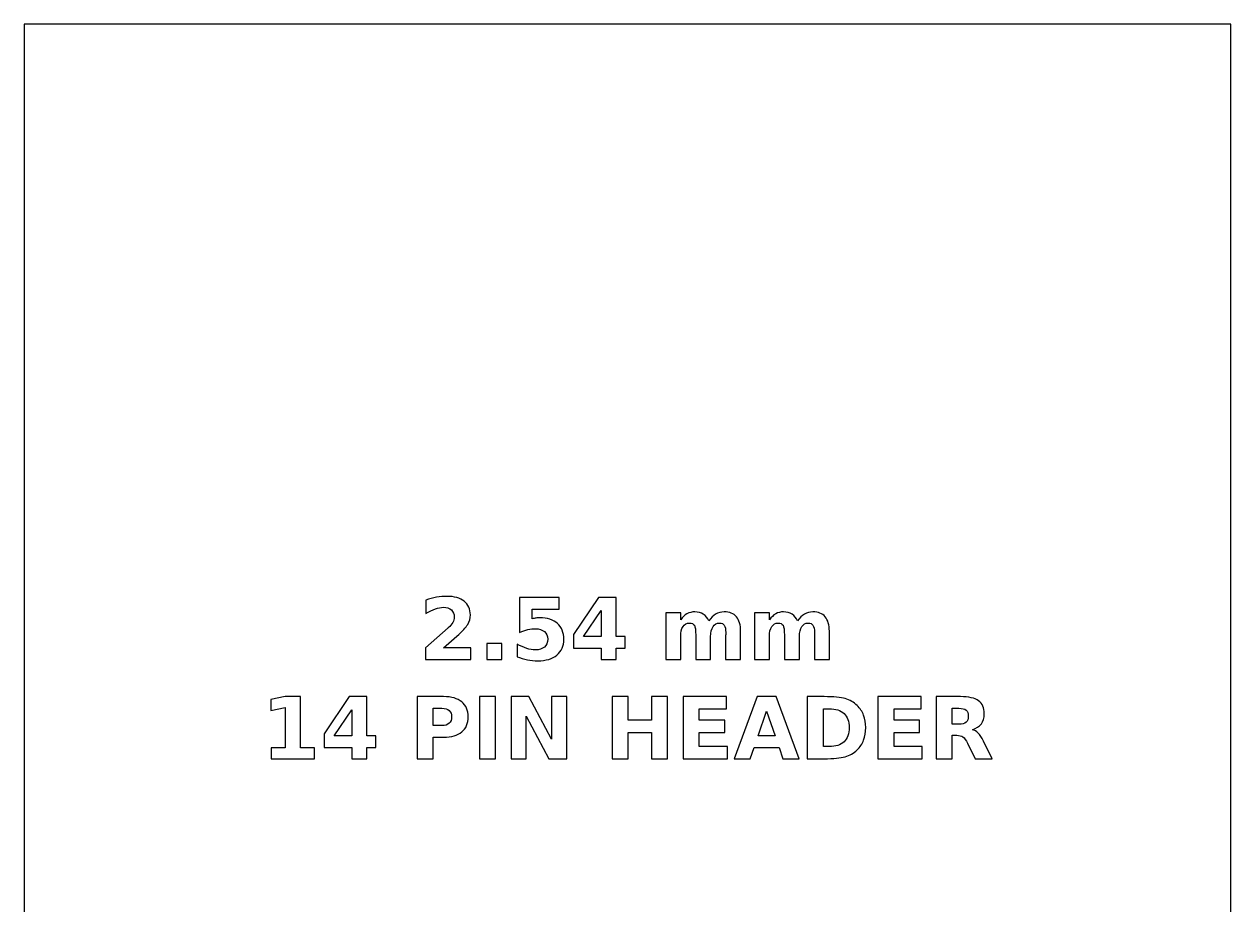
# Model space of a CAD drawing. Header units: centimetres. Extents: x -11.5 to -9.5, y -21.9 to -5.8.
# Drawn here: x -11.5 to -9.5, y -7.309 to -5.85 of the extents above; entities that cross this region are included whole.
import ezdxf

# ---------------------------------------------------------------- set-up
doc = ezdxf.new("R2010")
doc.units = ezdxf.units.CM
doc.header["$MEASUREMENT"] = 0
doc.layers.add('Layer 1', color=7, linetype='Continuous')

msp = doc.modelspace()

# ---------------------------------------------------------------- linework, layer by layer
at = {"layer": 'Layer 1', "color": 7}
msp.add_lwpolyline([(-11.5, -21.85), (-9.5, -21.85), (-9.5, -5.85), (-11.5, -5.85), (-11.5, -21.85)], close=True, dxfattribs=at)
at = {"layer": 'Layer 1', "color": 250}
for points, knots in [([(-10.80503, -6.88297), (-10.80503, -6.88297), (-10.75975, -6.88297), (-10.75975, -6.88297), (-10.75975, -6.88297), (-10.75975, -6.88297), (-10.75975, -6.90247), (-10.75975, -6.90247), (-10.75975, -6.90247), (-10.75975, -6.90247), (-10.83452, -6.90247), (-10.83452, -6.90247), (-10.83452, -6.90247), (-10.83452, -6.90247), (-10.83452, -6.88297), (-10.83452, -6.88297), (-10.83452, -6.88297), (-10.83452, -6.88297), (-10.79696, -6.84984), (-10.79696, -6.84984), (-10.79696, -6.84984), (-10.7936, -6.8468), (-10.79113, -6.84384), (-10.78953, -6.84095), (-10.78953, -6.84095), (-10.78791, -6.83805), (-10.78711, -6.83504), (-10.78711, -6.83191), (-10.78711, -6.83191), (-10.78711, -6.82709), (-10.78873, -6.82321), (-10.79197, -6.82027), (-10.79197, -6.82027), (-10.7952, -6.81733), (-10.7995, -6.81588), (-10.80489, -6.81588), (-10.80489, -6.81588), (-10.80902, -6.81588), (-10.81354, -6.81677), (-10.81846, -6.81853), (-10.81846, -6.81853), (-10.82337, -6.8203), (-10.82864, -6.82293), (-10.83424, -6.82641), (-10.83424, -6.82641), (-10.83424, -6.82641), (-10.83424, -6.80381), (-10.83424, -6.80381), (-10.83424, -6.80381), (-10.82826, -6.80184), (-10.82236, -6.80033), (-10.81653, -6.7993), (-10.81653, -6.7993), (-10.81069, -6.79826), (-10.80498, -6.79774), (-10.79936, -6.79774), (-10.79936, -6.79774), (-10.78706, -6.79774), (-10.77749, -6.80045), (-10.77067, -6.80588), (-10.77067, -6.80588), (-10.76385, -6.81129), (-10.76044, -6.81884), (-10.76044, -6.82855), (-10.76044, -6.82855), (-10.76044, -6.83415), (-10.76189, -6.83937), (-10.76479, -6.84422), (-10.76479, -6.84422), (-10.76768, -6.84906), (-10.77377, -6.85555), (-10.78304, -6.86369), (-10.78304, -6.86369), (-10.78304, -6.86369), (-10.80503, -6.88297), (-10.80503, -6.88297)], [0, 0, 0, 0, 0.0526316, 0.0526316, 0.0526316, 0.0526316, 0.1052632, 0.1052632, 0.1052632, 0.1052632, 0.1578947, 0.1578947, 0.1578947, 0.1578947, 0.2105263, 0.2105263, 0.2105263, 0.2105263, 0.2631579, 0.2631579, 0.2631579, 0.2631579, 0.3157895, 0.3157895, 0.3157895, 0.3157895, 0.3684211, 0.3684211, 0.3684211, 0.3684211, 0.4210526, 0.4210526, 0.4210526, 0.4210526, 0.4736842, 0.4736842, 0.4736842, 0.4736842, 0.5263158, 0.5263158, 0.5263158, 0.5263158, 0.5789474, 0.5789474, 0.5789474, 0.5789474, 0.6315789, 0.6315789, 0.6315789, 0.6315789, 0.6842105, 0.6842105, 0.6842105, 0.6842105, 0.7368421, 0.7368421, 0.7368421, 0.7368421, 0.7894737, 0.7894737, 0.7894737, 0.7894737, 0.8421053, 0.8421053, 0.8421053, 0.8421053, 0.8947368, 0.8947368, 0.8947368, 0.8947368, 0.9473684, 0.9473684, 0.9473684, 0.9473684, 1, 1, 1, 1]), ([(-10.67894, -6.7996), (-10.67894, -6.7996), (-10.613, -6.7996), (-10.613, -6.7996), (-10.613, -6.7996), (-10.613, -6.7996), (-10.613, -6.8191), (-10.613, -6.8191), (-10.613, -6.8191), (-10.613, -6.8191), (-10.6578, -6.8191), (-10.6578, -6.8191), (-10.6578, -6.8191), (-10.6578, -6.8191), (-10.6578, -6.83502), (-10.6578, -6.83502), (-10.6578, -6.83502), (-10.65578, -6.83448), (-10.65375, -6.83406), (-10.65171, -6.83375), (-10.65171, -6.83375), (-10.64966, -6.83344), (-10.64752, -6.8333), (-10.64533, -6.8333), (-10.64533, -6.8333), (-10.63278, -6.8333), (-10.62302, -6.83643), (-10.61603, -6.84271), (-10.61603, -6.84271), (-10.60905, -6.84897), (-10.60557, -6.85771), (-10.60557, -6.86891), (-10.60557, -6.86891), (-10.60557, -6.88003), (-10.60938, -6.88874), (-10.61697, -6.89504), (-10.61697, -6.89504), (-10.62457, -6.90132), (-10.63513, -6.90447), (-10.64863, -6.90447), (-10.64863, -6.90447), (-10.65446, -6.90447), (-10.66025, -6.9039), (-10.66596, -6.90278), (-10.66596, -6.90278), (-10.67168, -6.90165), (-10.67737, -6.89995), (-10.68301, -6.89765), (-10.68301, -6.89765), (-10.68301, -6.89765), (-10.68301, -6.87676), (-10.68301, -6.87676), (-10.68301, -6.87676), (-10.67741, -6.87999), (-10.6721, -6.88239), (-10.66707, -6.88398), (-10.66707, -6.88398), (-10.66203, -6.88561), (-10.65728, -6.88641), (-10.65284, -6.88641), (-10.65284, -6.88641), (-10.64639, -6.88641), (-10.64134, -6.88483), (-10.63764, -6.88168), (-10.63764, -6.88168), (-10.63395, -6.87855), (-10.63209, -6.8743), (-10.63209, -6.86891), (-10.63209, -6.86891), (-10.63209, -6.8635), (-10.63395, -6.85924), (-10.63764, -6.85612), (-10.63764, -6.85612), (-10.64134, -6.85299), (-10.64639, -6.85144), (-10.65284, -6.85144), (-10.65284, -6.85144), (-10.65665, -6.85144), (-10.66072, -6.85193), (-10.66502, -6.85292), (-10.66502, -6.85292), (-10.66935, -6.8539), (-10.67398, -6.85543), (-10.67894, -6.8575), (-10.67894, -6.8575), (-10.67894, -6.8575), (-10.67894, -6.7996), (-10.67894, -6.7996)], [0, 0, 0, 0, 0.0454545, 0.0454545, 0.0454545, 0.0454545, 0.0909091, 0.0909091, 0.0909091, 0.0909091, 0.1363636, 0.1363636, 0.1363636, 0.1363636, 0.1818182, 0.1818182, 0.1818182, 0.1818182, 0.2272727, 0.2272727, 0.2272727, 0.2272727, 0.2727273, 0.2727273, 0.2727273, 0.2727273, 0.3181818, 0.3181818, 0.3181818, 0.3181818, 0.3636364, 0.3636364, 0.3636364, 0.3636364, 0.4090909, 0.4090909, 0.4090909, 0.4090909, 0.4545455, 0.4545455, 0.4545455, 0.4545455, 0.5, 0.5, 0.5, 0.5, 0.5454545, 0.5454545, 0.5454545, 0.5454545, 0.5909091, 0.5909091, 0.5909091, 0.5909091, 0.6363636, 0.6363636, 0.6363636, 0.6363636, 0.6818182, 0.6818182, 0.6818182, 0.6818182, 0.7272727, 0.7272727, 0.7272727, 0.7272727, 0.7727273, 0.7727273, 0.7727273, 0.7727273, 0.8181818, 0.8181818, 0.8181818, 0.8181818, 0.8636364, 0.8636364, 0.8636364, 0.8636364, 0.9090909, 0.9090909, 0.9090909, 0.9090909, 0.9545455, 0.9545455, 0.9545455, 0.9545455, 1, 1, 1, 1]), ([(-10.54816, -6.7996), (-10.54816, -6.7996), (-10.51866, -6.7996), (-10.51866, -6.7996), (-10.51866, -6.7996), (-10.51866, -6.7996), (-10.51866, -6.86451), (-10.51866, -6.86451), (-10.51866, -6.86451), (-10.51866, -6.86451), (-10.50399, -6.86451), (-10.50399, -6.86451), (-10.50399, -6.86451), (-10.50399, -6.86451), (-10.50399, -6.88373), (-10.50399, -6.88373), (-10.50399, -6.88373), (-10.50399, -6.88373), (-10.51866, -6.88373), (-10.51866, -6.88373), (-10.51866, -6.88373), (-10.51866, -6.88373), (-10.51866, -6.90247), (-10.51866, -6.90247), (-10.51866, -6.90247), (-10.51866, -6.90247), (-10.54373, -6.90247), (-10.54373, -6.90247), (-10.54373, -6.90247), (-10.54373, -6.90247), (-10.54373, -6.88373), (-10.54373, -6.88373), (-10.54373, -6.88373), (-10.54373, -6.88373), (-10.58936, -6.88373), (-10.58936, -6.88373), (-10.58936, -6.88373), (-10.58936, -6.88373), (-10.58936, -6.86098), (-10.58936, -6.86098), (-10.58936, -6.86098), (-10.58936, -6.86098), (-10.54816, -6.7996), (-10.54816, -6.7996)], [0, 0, 0, 0, 0.0909091, 0.0909091, 0.0909091, 0.0909091, 0.1818182, 0.1818182, 0.1818182, 0.1818182, 0.2727273, 0.2727273, 0.2727273, 0.2727273, 0.3636364, 0.3636364, 0.3636364, 0.3636364, 0.4545455, 0.4545455, 0.4545455, 0.4545455, 0.5454545, 0.5454545, 0.5454545, 0.5454545, 0.6363636, 0.6363636, 0.6363636, 0.6363636, 0.7272727, 0.7272727, 0.7272727, 0.7272727, 0.8181818, 0.8181818, 0.8181818, 0.8181818, 0.9090909, 0.9090909, 0.9090909, 0.9090909, 1, 1, 1, 1]), ([(-10.54373, -6.82145), (-10.54373, -6.82145), (-10.57283, -6.86451), (-10.57283, -6.86451), (-10.57283, -6.86451), (-10.57283, -6.86451), (-10.54373, -6.86451), (-10.54373, -6.86451), (-10.54373, -6.86451), (-10.54373, -6.86451), (-10.54373, -6.82145), (-10.54373, -6.82145)], [0, 0, 0, 0, 0.3333333, 0.3333333, 0.3333333, 0.3333333, 0.6666667, 0.6666667, 0.6666667, 0.6666667, 1, 1, 1, 1]), ([(-10.36502, -6.83812), (-10.36189, -6.83335), (-10.3582, -6.8297), (-10.35389, -6.82721), (-10.35389, -6.82721), (-10.34959, -6.82469), (-10.34489, -6.82345), (-10.33974, -6.82345), (-10.33974, -6.82345), (-10.33087, -6.82345), (-10.32412, -6.82618), (-10.31949, -6.83166), (-10.31949, -6.83166), (-10.31485, -6.83711), (-10.31252, -6.84506), (-10.31252, -6.85548), (-10.31252, -6.85548), (-10.31252, -6.85548), (-10.31252, -6.90247), (-10.31252, -6.90247), (-10.31252, -6.90247), (-10.31252, -6.90247), (-10.33734, -6.90247), (-10.33734, -6.90247), (-10.33734, -6.90247), (-10.33734, -6.90247), (-10.33734, -6.86223), (-10.33734, -6.86223), (-10.33734, -6.86223), (-10.33729, -6.86164), (-10.33727, -6.86103), (-10.33724, -6.86037), (-10.33724, -6.86037), (-10.33722, -6.85974), (-10.3372, -6.85882), (-10.3372, -6.85762), (-10.3372, -6.85762), (-10.3372, -6.85216), (-10.33799, -6.84819), (-10.33962, -6.84574), (-10.33962, -6.84574), (-10.34122, -6.84327), (-10.3438, -6.84205), (-10.34738, -6.84205), (-10.34738, -6.84205), (-10.35208, -6.84205), (-10.35568, -6.84398), (-10.35824, -6.84784), (-10.35824, -6.84784), (-10.36078, -6.85169), (-10.3621, -6.85727), (-10.3622, -6.86458), (-10.3622, -6.86458), (-10.3622, -6.86458), (-10.3622, -6.90247), (-10.3622, -6.90247), (-10.3622, -6.90247), (-10.3622, -6.90247), (-10.38701, -6.90247), (-10.38701, -6.90247), (-10.38701, -6.90247), (-10.38701, -6.90247), (-10.38701, -6.86223), (-10.38701, -6.86223), (-10.38701, -6.86223), (-10.38701, -6.85369), (-10.38774, -6.84819), (-10.38922, -6.84574), (-10.38922, -6.84574), (-10.39068, -6.84327), (-10.39329, -6.84205), (-10.39705, -6.84205), (-10.39705, -6.84205), (-10.4018, -6.84205), (-10.40545, -6.844), (-10.40801, -6.84788), (-10.40801, -6.84788), (-10.41057, -6.85176), (-10.41187, -6.85729), (-10.41187, -6.86451), (-10.41187, -6.86451), (-10.41187, -6.86451), (-10.41187, -6.90247), (-10.41187, -6.90247), (-10.41187, -6.90247), (-10.41187, -6.90247), (-10.43668, -6.90247), (-10.43668, -6.90247), (-10.43668, -6.90247), (-10.43668, -6.90247), (-10.43668, -6.82531), (-10.43668, -6.82531), (-10.43668, -6.82531), (-10.43668, -6.82531), (-10.41187, -6.82531), (-10.41187, -6.82531), (-10.41187, -6.82531), (-10.41187, -6.82531), (-10.41187, -6.83662), (-10.41187, -6.83662), (-10.41187, -6.83662), (-10.40883, -6.83224), (-10.40535, -6.82898), (-10.40142, -6.82676), (-10.40142, -6.82676), (-10.3975, -6.82455), (-10.39317, -6.82345), (-10.38844, -6.82345), (-10.38844, -6.82345), (-10.38313, -6.82345), (-10.3784, -6.82474), (-10.37433, -6.82731), (-10.37433, -6.82731), (-10.37024, -6.82989), (-10.36713, -6.83349), (-10.36502, -6.83812)], [0, 0, 0, 0, 0.0344828, 0.0344828, 0.0344828, 0.0344828, 0.0689655, 0.0689655, 0.0689655, 0.0689655, 0.1034483, 0.1034483, 0.1034483, 0.1034483, 0.137931, 0.137931, 0.137931, 0.137931, 0.1724138, 0.1724138, 0.1724138, 0.1724138, 0.2068966, 0.2068966, 0.2068966, 0.2068966, 0.2413793, 0.2413793, 0.2413793, 0.2413793, 0.2758621, 0.2758621, 0.2758621, 0.2758621, 0.3103448, 0.3103448, 0.3103448, 0.3103448, 0.3448276, 0.3448276, 0.3448276, 0.3448276, 0.3793103, 0.3793103, 0.3793103, 0.3793103, 0.4137931, 0.4137931, 0.4137931, 0.4137931, 0.4482759, 0.4482759, 0.4482759, 0.4482759, 0.4827586, 0.4827586, 0.4827586, 0.4827586, 0.5172414, 0.5172414, 0.5172414, 0.5172414, 0.5517241, 0.5517241, 0.5517241, 0.5517241, 0.5862069, 0.5862069, 0.5862069, 0.5862069, 0.6206897, 0.6206897, 0.6206897, 0.6206897, 0.6551724, 0.6551724, 0.6551724, 0.6551724, 0.6896552, 0.6896552, 0.6896552, 0.6896552, 0.7241379, 0.7241379, 0.7241379, 0.7241379, 0.7586207, 0.7586207, 0.7586207, 0.7586207, 0.7931034, 0.7931034, 0.7931034, 0.7931034, 0.8275862, 0.8275862, 0.8275862, 0.8275862, 0.862069, 0.862069, 0.862069, 0.862069, 0.8965517, 0.8965517, 0.8965517, 0.8965517, 0.9310345, 0.9310345, 0.9310345, 0.9310345, 0.9655172, 0.9655172, 0.9655172, 0.9655172, 1, 1, 1, 1]), ([(-10.21798, -6.83812), (-10.21485, -6.83335), (-10.21116, -6.8297), (-10.20685, -6.82721), (-10.20685, -6.82721), (-10.20255, -6.82469), (-10.19785, -6.82345), (-10.1927, -6.82345), (-10.1927, -6.82345), (-10.18383, -6.82345), (-10.17708, -6.82618), (-10.17245, -6.83166), (-10.17245, -6.83166), (-10.16781, -6.83711), (-10.16548, -6.84506), (-10.16548, -6.85548), (-10.16548, -6.85548), (-10.16548, -6.85548), (-10.16548, -6.90247), (-10.16548, -6.90247), (-10.16548, -6.90247), (-10.16548, -6.90247), (-10.1903, -6.90247), (-10.1903, -6.90247), (-10.1903, -6.90247), (-10.1903, -6.90247), (-10.1903, -6.86223), (-10.1903, -6.86223), (-10.1903, -6.86223), (-10.19025, -6.86164), (-10.19023, -6.86103), (-10.1902, -6.86037), (-10.1902, -6.86037), (-10.19018, -6.85974), (-10.19016, -6.85882), (-10.19016, -6.85762), (-10.19016, -6.85762), (-10.19016, -6.85216), (-10.19095, -6.84819), (-10.19258, -6.84574), (-10.19258, -6.84574), (-10.19418, -6.84327), (-10.19676, -6.84205), (-10.20034, -6.84205), (-10.20034, -6.84205), (-10.20504, -6.84205), (-10.20864, -6.84398), (-10.2112, -6.84784), (-10.2112, -6.84784), (-10.21374, -6.85169), (-10.21506, -6.85727), (-10.21516, -6.86458), (-10.21516, -6.86458), (-10.21516, -6.86458), (-10.21516, -6.90247), (-10.21516, -6.90247), (-10.21516, -6.90247), (-10.21516, -6.90247), (-10.23997, -6.90247), (-10.23997, -6.90247), (-10.23997, -6.90247), (-10.23997, -6.90247), (-10.23997, -6.86223), (-10.23997, -6.86223), (-10.23997, -6.86223), (-10.23997, -6.85369), (-10.2407, -6.84819), (-10.24218, -6.84574), (-10.24218, -6.84574), (-10.24364, -6.84327), (-10.24625, -6.84205), (-10.25001, -6.84205), (-10.25001, -6.84205), (-10.25476, -6.84205), (-10.25841, -6.844), (-10.26097, -6.84788), (-10.26097, -6.84788), (-10.26353, -6.85176), (-10.26483, -6.85729), (-10.26483, -6.86451), (-10.26483, -6.86451), (-10.26483, -6.86451), (-10.26483, -6.90247), (-10.26483, -6.90247), (-10.26483, -6.90247), (-10.26483, -6.90247), (-10.28964, -6.90247), (-10.28964, -6.90247), (-10.28964, -6.90247), (-10.28964, -6.90247), (-10.28964, -6.82531), (-10.28964, -6.82531), (-10.28964, -6.82531), (-10.28964, -6.82531), (-10.26483, -6.82531), (-10.26483, -6.82531), (-10.26483, -6.82531), (-10.26483, -6.82531), (-10.26483, -6.83662), (-10.26483, -6.83662), (-10.26483, -6.83662), (-10.26179, -6.83224), (-10.25831, -6.82898), (-10.25438, -6.82676), (-10.25438, -6.82676), (-10.25046, -6.82455), (-10.24613, -6.82345), (-10.2414, -6.82345), (-10.2414, -6.82345), (-10.23609, -6.82345), (-10.23136, -6.82474), (-10.22729, -6.82731), (-10.22729, -6.82731), (-10.2232, -6.82989), (-10.22009, -6.83349), (-10.21798, -6.83812)], [0, 0, 0, 0, 0.0344828, 0.0344828, 0.0344828, 0.0344828, 0.0689655, 0.0689655, 0.0689655, 0.0689655, 0.1034483, 0.1034483, 0.1034483, 0.1034483, 0.137931, 0.137931, 0.137931, 0.137931, 0.1724138, 0.1724138, 0.1724138, 0.1724138, 0.2068966, 0.2068966, 0.2068966, 0.2068966, 0.2413793, 0.2413793, 0.2413793, 0.2413793, 0.2758621, 0.2758621, 0.2758621, 0.2758621, 0.3103448, 0.3103448, 0.3103448, 0.3103448, 0.3448276, 0.3448276, 0.3448276, 0.3448276, 0.3793103, 0.3793103, 0.3793103, 0.3793103, 0.4137931, 0.4137931, 0.4137931, 0.4137931, 0.4482759, 0.4482759, 0.4482759, 0.4482759, 0.4827586, 0.4827586, 0.4827586, 0.4827586, 0.5172414, 0.5172414, 0.5172414, 0.5172414, 0.5517241, 0.5517241, 0.5517241, 0.5517241, 0.5862069, 0.5862069, 0.5862069, 0.5862069, 0.6206897, 0.6206897, 0.6206897, 0.6206897, 0.6551724, 0.6551724, 0.6551724, 0.6551724, 0.6896552, 0.6896552, 0.6896552, 0.6896552, 0.7241379, 0.7241379, 0.7241379, 0.7241379, 0.7586207, 0.7586207, 0.7586207, 0.7586207, 0.7931034, 0.7931034, 0.7931034, 0.7931034, 0.8275862, 0.8275862, 0.8275862, 0.8275862, 0.862069, 0.862069, 0.862069, 0.862069, 0.8965517, 0.8965517, 0.8965517, 0.8965517, 0.9310345, 0.9310345, 0.9310345, 0.9310345, 0.9655172, 0.9655172, 0.9655172, 0.9655172, 1, 1, 1, 1]), ([(-10.73311, -6.8758), (-10.73311, -6.8758), (-10.70829, -6.8758), (-10.70829, -6.8758), (-10.70829, -6.8758), (-10.70829, -6.8758), (-10.70829, -6.90247), (-10.70829, -6.90247), (-10.70829, -6.90247), (-10.70829, -6.90247), (-10.73311, -6.90247), (-10.73311, -6.90247), (-10.73311, -6.90247), (-10.73311, -6.90247), (-10.73311, -6.8758), (-10.73311, -6.8758)], [0, 0, 0, 0, 0.25, 0.25, 0.25, 0.25, 0.5, 0.5, 0.5, 0.5, 0.75, 0.75, 0.75, 0.75, 1, 1, 1, 1]), ([(-11.09073, -7.0484), (-11.09073, -7.0484), (-11.0673, -7.0484), (-11.0673, -7.0484), (-11.0673, -7.0484), (-11.0673, -7.0484), (-11.0673, -6.98191), (-11.0673, -6.98191), (-11.0673, -6.98191), (-11.0673, -6.98191), (-11.09134, -6.98688), (-11.09134, -6.98688), (-11.09134, -6.98688), (-11.09134, -6.98688), (-11.09134, -6.96881), (-11.09134, -6.96881), (-11.09134, -6.96881), (-11.09134, -6.96881), (-11.06744, -6.96385), (-11.06744, -6.96385), (-11.06744, -6.96385), (-11.06744, -6.96385), (-11.04223, -6.96385), (-11.04223, -6.96385), (-11.04223, -6.96385), (-11.04223, -6.96385), (-11.04223, -7.0484), (-11.04223, -7.0484), (-11.04223, -7.0484), (-11.04223, -7.0484), (-11.01881, -7.0484), (-11.01881, -7.0484), (-11.01881, -7.0484), (-11.01881, -7.0484), (-11.01881, -7.06672), (-11.01881, -7.06672), (-11.01881, -7.06672), (-11.01881, -7.06672), (-11.09073, -7.06672), (-11.09073, -7.06672), (-11.09073, -7.06672), (-11.09073, -7.06672), (-11.09073, -7.0484), (-11.09073, -7.0484)], [0, 0, 0, 0, 0.0909091, 0.0909091, 0.0909091, 0.0909091, 0.1818182, 0.1818182, 0.1818182, 0.1818182, 0.2727273, 0.2727273, 0.2727273, 0.2727273, 0.3636364, 0.3636364, 0.3636364, 0.3636364, 0.4545455, 0.4545455, 0.4545455, 0.4545455, 0.5454545, 0.5454545, 0.5454545, 0.5454545, 0.6363636, 0.6363636, 0.6363636, 0.6363636, 0.7272727, 0.7272727, 0.7272727, 0.7272727, 0.8181818, 0.8181818, 0.8181818, 0.8181818, 0.9090909, 0.9090909, 0.9090909, 0.9090909, 1, 1, 1, 1]), ([(-10.96152, -6.96385), (-10.96152, -6.96385), (-10.93202, -6.96385), (-10.93202, -6.96385), (-10.93202, -6.96385), (-10.93202, -6.96385), (-10.93202, -7.02876), (-10.93202, -7.02876), (-10.93202, -7.02876), (-10.93202, -7.02876), (-10.91735, -7.02876), (-10.91735, -7.02876), (-10.91735, -7.02876), (-10.91735, -7.02876), (-10.91735, -7.04798), (-10.91735, -7.04798), (-10.91735, -7.04798), (-10.91735, -7.04798), (-10.93202, -7.04798), (-10.93202, -7.04798), (-10.93202, -7.04798), (-10.93202, -7.04798), (-10.93202, -7.06672), (-10.93202, -7.06672), (-10.93202, -7.06672), (-10.93202, -7.06672), (-10.95709, -7.06672), (-10.95709, -7.06672), (-10.95709, -7.06672), (-10.95709, -7.06672), (-10.95709, -7.04798), (-10.95709, -7.04798), (-10.95709, -7.04798), (-10.95709, -7.04798), (-11.00272, -7.04798), (-11.00272, -7.04798), (-11.00272, -7.04798), (-11.00272, -7.04798), (-11.00272, -7.02523), (-11.00272, -7.02523), (-11.00272, -7.02523), (-11.00272, -7.02523), (-10.96152, -6.96385), (-10.96152, -6.96385)], [0, 0, 0, 0, 0.0909091, 0.0909091, 0.0909091, 0.0909091, 0.1818182, 0.1818182, 0.1818182, 0.1818182, 0.2727273, 0.2727273, 0.2727273, 0.2727273, 0.3636364, 0.3636364, 0.3636364, 0.3636364, 0.4545455, 0.4545455, 0.4545455, 0.4545455, 0.5454545, 0.5454545, 0.5454545, 0.5454545, 0.6363636, 0.6363636, 0.6363636, 0.6363636, 0.7272727, 0.7272727, 0.7272727, 0.7272727, 0.8181818, 0.8181818, 0.8181818, 0.8181818, 0.9090909, 0.9090909, 0.9090909, 0.9090909, 1, 1, 1, 1]), ([(-10.84879, -6.96385), (-10.84879, -6.96385), (-10.80477, -6.96385), (-10.80477, -6.96385), (-10.80477, -6.96385), (-10.79167, -6.96385), (-10.78162, -6.96677), (-10.77461, -6.97258), (-10.77461, -6.97258), (-10.76761, -6.97839), (-10.7641, -6.98666), (-10.7641, -6.99741), (-10.7641, -6.99741), (-10.7641, -7.00818), (-10.76761, -7.01648), (-10.77461, -7.02229), (-10.77461, -7.02229), (-10.78162, -7.0281), (-10.79167, -7.03102), (-10.80477, -7.03102), (-10.80477, -7.03102), (-10.80477, -7.03102), (-10.82226, -7.03102), (-10.82226, -7.03102), (-10.82226, -7.03102), (-10.82226, -7.03102), (-10.82226, -7.06672), (-10.82226, -7.06672), (-10.82226, -7.06672), (-10.82226, -7.06672), (-10.84879, -7.06672), (-10.84879, -7.06672), (-10.84879, -7.06672), (-10.84879, -7.06672), (-10.84879, -6.96385), (-10.84879, -6.96385)], [0, 0, 0, 0, 0.1111111, 0.1111111, 0.1111111, 0.1111111, 0.2222222, 0.2222222, 0.2222222, 0.2222222, 0.3333333, 0.3333333, 0.3333333, 0.3333333, 0.4444444, 0.4444444, 0.4444444, 0.4444444, 0.5555556, 0.5555556, 0.5555556, 0.5555556, 0.6666667, 0.6666667, 0.6666667, 0.6666667, 0.7777778, 0.7777778, 0.7777778, 0.7777778, 0.8888889, 0.8888889, 0.8888889, 0.8888889, 1, 1, 1, 1]), ([(-10.74538, -6.96385), (-10.74538, -6.96385), (-10.71885, -6.96385), (-10.71885, -6.96385), (-10.71885, -6.96385), (-10.71885, -6.96385), (-10.71885, -7.06672), (-10.71885, -7.06672), (-10.71885, -7.06672), (-10.71885, -7.06672), (-10.74538, -7.06672), (-10.74538, -7.06672), (-10.74538, -7.06672), (-10.74538, -7.06672), (-10.74538, -6.96385), (-10.74538, -6.96385)], [0, 0, 0, 0, 0.25, 0.25, 0.25, 0.25, 0.5, 0.5, 0.5, 0.5, 0.75, 0.75, 0.75, 0.75, 1, 1, 1, 1]), ([(-10.69289, -6.96385), (-10.69289, -6.96385), (-10.66326, -6.96385), (-10.66326, -6.96385), (-10.66326, -6.96385), (-10.66326, -6.96385), (-10.62584, -7.03441), (-10.62584, -7.03441), (-10.62584, -7.03441), (-10.62584, -7.03441), (-10.62584, -6.96385), (-10.62584, -6.96385), (-10.62584, -6.96385), (-10.62584, -6.96385), (-10.6007, -6.96385), (-10.6007, -6.96385), (-10.6007, -6.96385), (-10.6007, -6.96385), (-10.6007, -7.06672), (-10.6007, -7.06672), (-10.6007, -7.06672), (-10.6007, -7.06672), (-10.63033, -7.06672), (-10.63033, -7.06672), (-10.63033, -7.06672), (-10.63033, -7.06672), (-10.66775, -6.99616), (-10.66775, -6.99616), (-10.66775, -6.99616), (-10.66775, -6.99616), (-10.66775, -7.06672), (-10.66775, -7.06672), (-10.66775, -7.06672), (-10.66775, -7.06672), (-10.69289, -7.06672), (-10.69289, -7.06672), (-10.69289, -7.06672), (-10.69289, -7.06672), (-10.69289, -6.96385), (-10.69289, -6.96385)], [0, 0, 0, 0, 0.1, 0.1, 0.1, 0.1, 0.2, 0.2, 0.2, 0.2, 0.3, 0.3, 0.3, 0.3, 0.4, 0.4, 0.4, 0.4, 0.5, 0.5, 0.5, 0.5, 0.6, 0.6, 0.6, 0.6, 0.7, 0.7, 0.7, 0.7, 0.8, 0.8, 0.8, 0.8, 0.9, 0.9, 0.9, 0.9, 1, 1, 1, 1]), ([(-10.52567, -6.96385), (-10.52567, -6.96385), (-10.49914, -6.96385), (-10.49914, -6.96385), (-10.49914, -6.96385), (-10.49914, -6.96385), (-10.49914, -7.00306), (-10.49914, -7.00306), (-10.49914, -7.00306), (-10.49914, -7.00306), (-10.46001, -7.00306), (-10.46001, -7.00306), (-10.46001, -7.00306), (-10.46001, -7.00306), (-10.46001, -6.96385), (-10.46001, -6.96385), (-10.46001, -6.96385), (-10.46001, -6.96385), (-10.43348, -6.96385), (-10.43348, -6.96385), (-10.43348, -6.96385), (-10.43348, -6.96385), (-10.43348, -7.06672), (-10.43348, -7.06672), (-10.43348, -7.06672), (-10.43348, -7.06672), (-10.46001, -7.06672), (-10.46001, -7.06672), (-10.46001, -7.06672), (-10.46001, -7.06672), (-10.46001, -7.02312), (-10.46001, -7.02312), (-10.46001, -7.02312), (-10.46001, -7.02312), (-10.49914, -7.02312), (-10.49914, -7.02312), (-10.49914, -7.02312), (-10.49914, -7.02312), (-10.49914, -7.06672), (-10.49914, -7.06672), (-10.49914, -7.06672), (-10.49914, -7.06672), (-10.52567, -7.06672), (-10.52567, -7.06672), (-10.52567, -7.06672), (-10.52567, -7.06672), (-10.52567, -6.96385), (-10.52567, -6.96385)], [0, 0, 0, 0, 0.0833333, 0.0833333, 0.0833333, 0.0833333, 0.1666667, 0.1666667, 0.1666667, 0.1666667, 0.25, 0.25, 0.25, 0.25, 0.3333333, 0.3333333, 0.3333333, 0.3333333, 0.4166667, 0.4166667, 0.4166667, 0.4166667, 0.5, 0.5, 0.5, 0.5, 0.5833333, 0.5833333, 0.5833333, 0.5833333, 0.6666667, 0.6666667, 0.6666667, 0.6666667, 0.75, 0.75, 0.75, 0.75, 0.8333333, 0.8333333, 0.8333333, 0.8333333, 0.9166667, 0.9166667, 0.9166667, 0.9166667, 1, 1, 1, 1]), ([(-10.40758, -6.96385), (-10.40758, -6.96385), (-10.33599, -6.96385), (-10.33599, -6.96385), (-10.33599, -6.96385), (-10.33599, -6.96385), (-10.33599, -6.98391), (-10.33599, -6.98391), (-10.33599, -6.98391), (-10.33599, -6.98391), (-10.38105, -6.98391), (-10.38105, -6.98391), (-10.38105, -6.98391), (-10.38105, -6.98391), (-10.38105, -7.00306), (-10.38105, -7.00306), (-10.38105, -7.00306), (-10.38105, -7.00306), (-10.3387, -7.00306), (-10.3387, -7.00306), (-10.3387, -7.00306), (-10.3387, -7.00306), (-10.3387, -7.02312), (-10.3387, -7.02312), (-10.3387, -7.02312), (-10.3387, -7.02312), (-10.38105, -7.02312), (-10.38105, -7.02312), (-10.38105, -7.02312), (-10.38105, -7.02312), (-10.38105, -7.04666), (-10.38105, -7.04666), (-10.38105, -7.04666), (-10.38105, -7.04666), (-10.33449, -7.04666), (-10.33449, -7.04666), (-10.33449, -7.04666), (-10.33449, -7.04666), (-10.33449, -7.06672), (-10.33449, -7.06672), (-10.33449, -7.06672), (-10.33449, -7.06672), (-10.40758, -7.06672), (-10.40758, -7.06672), (-10.40758, -7.06672), (-10.40758, -7.06672), (-10.40758, -6.96385), (-10.40758, -6.96385)], [0, 0, 0, 0, 0.0833333, 0.0833333, 0.0833333, 0.0833333, 0.1666667, 0.1666667, 0.1666667, 0.1666667, 0.25, 0.25, 0.25, 0.25, 0.3333333, 0.3333333, 0.3333333, 0.3333333, 0.4166667, 0.4166667, 0.4166667, 0.4166667, 0.5, 0.5, 0.5, 0.5, 0.5833333, 0.5833333, 0.5833333, 0.5833333, 0.6666667, 0.6666667, 0.6666667, 0.6666667, 0.75, 0.75, 0.75, 0.75, 0.8333333, 0.8333333, 0.8333333, 0.8333333, 0.9166667, 0.9166667, 0.9166667, 0.9166667, 1, 1, 1, 1]), ([(-10.24876, -7.048), (-10.24876, -7.048), (-10.29025, -7.048), (-10.29025, -7.048), (-10.29025, -7.048), (-10.29025, -7.048), (-10.29679, -7.06672), (-10.29679, -7.06672), (-10.29679, -7.06672), (-10.29679, -7.06672), (-10.32346, -7.06672), (-10.32346, -7.06672), (-10.32346, -7.06672), (-10.32346, -7.06672), (-10.28536, -6.96385), (-10.28536, -6.96385), (-10.28536, -6.96385), (-10.28536, -6.96385), (-10.25373, -6.96385), (-10.25373, -6.96385), (-10.25373, -6.96385), (-10.25373, -6.96385), (-10.21563, -7.06672), (-10.21563, -7.06672), (-10.21563, -7.06672), (-10.21563, -7.06672), (-10.2423, -7.06672), (-10.2423, -7.06672), (-10.2423, -7.06672), (-10.2423, -7.06672), (-10.24876, -7.048), (-10.24876, -7.048)], [0, 0, 0, 0, 0.125, 0.125, 0.125, 0.125, 0.25, 0.25, 0.25, 0.25, 0.375, 0.375, 0.375, 0.375, 0.5, 0.5, 0.5, 0.5, 0.625, 0.625, 0.625, 0.625, 0.75, 0.75, 0.75, 0.75, 0.875, 0.875, 0.875, 0.875, 1, 1, 1, 1]), ([(-10.20196, -6.96385), (-10.20196, -6.96385), (-10.17397, -6.96385), (-10.17397, -6.96385), (-10.17397, -6.96385), (-10.15836, -6.96385), (-10.14674, -6.96496), (-10.1391, -6.96719), (-10.1391, -6.96719), (-10.13145, -6.96942), (-10.12489, -6.97319), (-10.11941, -6.97853), (-10.11941, -6.97853), (-10.11459, -6.98316), (-10.11102, -6.98852), (-10.10866, -6.99459), (-10.10866, -6.99459), (-10.10634, -7.00063), (-10.10516, -7.0075), (-10.10516, -7.01519), (-10.10516, -7.01519), (-10.10516, -7.02295), (-10.10634, -7.02987), (-10.10866, -7.03596), (-10.10866, -7.03596), (-10.11102, -7.04205), (-10.11459, -7.04741), (-10.11941, -7.05204), (-10.11941, -7.05204), (-10.12494, -7.05738), (-10.13155, -7.06115), (-10.13926, -7.06338), (-10.13926, -7.06338), (-10.14698, -7.06561), (-10.15855, -7.06672), (-10.17397, -7.06672), (-10.17397, -7.06672), (-10.17397, -7.06672), (-10.20196, -7.06672), (-10.20196, -7.06672), (-10.20196, -7.06672), (-10.20196, -7.06672), (-10.20196, -6.96385), (-10.20196, -6.96385)], [0, 0, 0, 0, 0.0909091, 0.0909091, 0.0909091, 0.0909091, 0.1818182, 0.1818182, 0.1818182, 0.1818182, 0.2727273, 0.2727273, 0.2727273, 0.2727273, 0.3636364, 0.3636364, 0.3636364, 0.3636364, 0.4545455, 0.4545455, 0.4545455, 0.4545455, 0.5454545, 0.5454545, 0.5454545, 0.5454545, 0.6363636, 0.6363636, 0.6363636, 0.6363636, 0.7272727, 0.7272727, 0.7272727, 0.7272727, 0.8181818, 0.8181818, 0.8181818, 0.8181818, 0.9090909, 0.9090909, 0.9090909, 0.9090909, 1, 1, 1, 1]), ([(-10.08484, -6.96385), (-10.08484, -6.96385), (-10.01325, -6.96385), (-10.01325, -6.96385), (-10.01325, -6.96385), (-10.01325, -6.96385), (-10.01325, -6.98391), (-10.01325, -6.98391), (-10.01325, -6.98391), (-10.01325, -6.98391), (-10.05831, -6.98391), (-10.05831, -6.98391), (-10.05831, -6.98391), (-10.05831, -6.98391), (-10.05831, -7.00306), (-10.05831, -7.00306), (-10.05831, -7.00306), (-10.05831, -7.00306), (-10.01596, -7.00306), (-10.01596, -7.00306), (-10.01596, -7.00306), (-10.01596, -7.00306), (-10.01596, -7.02312), (-10.01596, -7.02312), (-10.01596, -7.02312), (-10.01596, -7.02312), (-10.05831, -7.02312), (-10.05831, -7.02312), (-10.05831, -7.02312), (-10.05831, -7.02312), (-10.05831, -7.04666), (-10.05831, -7.04666), (-10.05831, -7.04666), (-10.05831, -7.04666), (-10.01175, -7.04666), (-10.01175, -7.04666), (-10.01175, -7.04666), (-10.01175, -7.04666), (-10.01175, -7.06672), (-10.01175, -7.06672), (-10.01175, -7.06672), (-10.01175, -7.06672), (-10.08484, -7.06672), (-10.08484, -7.06672), (-10.08484, -7.06672), (-10.08484, -7.06672), (-10.08484, -6.96385), (-10.08484, -6.96385)], [0, 0, 0, 0, 0.0833333, 0.0833333, 0.0833333, 0.0833333, 0.1666667, 0.1666667, 0.1666667, 0.1666667, 0.25, 0.25, 0.25, 0.25, 0.3333333, 0.3333333, 0.3333333, 0.3333333, 0.4166667, 0.4166667, 0.4166667, 0.4166667, 0.5, 0.5, 0.5, 0.5, 0.5833333, 0.5833333, 0.5833333, 0.5833333, 0.6666667, 0.6666667, 0.6666667, 0.6666667, 0.75, 0.75, 0.75, 0.75, 0.8333333, 0.8333333, 0.8333333, 0.8333333, 0.9166667, 0.9166667, 0.9166667, 0.9166667, 1, 1, 1, 1]), ([(-9.96191, -7.0278), (-9.96191, -7.0278), (-9.96191, -7.06672), (-9.96191, -7.06672), (-9.96191, -7.06672), (-9.96191, -7.06672), (-9.98844, -7.06672), (-9.98844, -7.06672), (-9.98844, -7.06672), (-9.98844, -7.06672), (-9.98844, -6.96385), (-9.98844, -6.96385), (-9.98844, -6.96385), (-9.98844, -6.96385), (-9.94792, -6.96385), (-9.94792, -6.96385), (-9.94792, -6.96385), (-9.93437, -6.96385), (-9.92442, -6.96613), (-9.91812, -6.97067), (-9.91812, -6.97067), (-9.9118, -6.97521), (-9.90864, -6.98241), (-9.90864, -6.99224), (-9.90864, -6.99224), (-9.90864, -6.99903), (-9.91029, -7.00463), (-9.91356, -7.00898), (-9.91356, -7.00898), (-9.91685, -7.01336), (-9.92181, -7.01658), (-9.92842, -7.01863), (-9.92842, -7.01863), (-9.9248, -7.01947), (-9.92153, -7.02133), (-9.91866, -7.02425), (-9.91866, -7.02425), (-9.91579, -7.02716), (-9.9129, -7.03158), (-9.90996, -7.03751), (-9.90996, -7.03751), (-9.90996, -7.03751), (-9.89554, -7.06672), (-9.89554, -7.06672), (-9.89554, -7.06672), (-9.89554, -7.06672), (-9.92381, -7.06672), (-9.92381, -7.06672), (-9.92381, -7.06672), (-9.92381, -7.06672), (-9.93635, -7.04116), (-9.93635, -7.04116), (-9.93635, -7.04116), (-9.93886, -7.03603), (-9.94143, -7.0325), (-9.94404, -7.03062), (-9.94404, -7.03062), (-9.94663, -7.02874), (-9.95008, -7.0278), (-9.95441, -7.0278), (-9.95441, -7.0278), (-9.95441, -7.0278), (-9.96191, -7.0278), (-9.96191, -7.0278)], [0, 0, 0, 0, 0.0625, 0.0625, 0.0625, 0.0625, 0.125, 0.125, 0.125, 0.125, 0.1875, 0.1875, 0.1875, 0.1875, 0.25, 0.25, 0.25, 0.25, 0.3125, 0.3125, 0.3125, 0.3125, 0.375, 0.375, 0.375, 0.375, 0.4375, 0.4375, 0.4375, 0.4375, 0.5, 0.5, 0.5, 0.5, 0.5625, 0.5625, 0.5625, 0.5625, 0.625, 0.625, 0.625, 0.625, 0.6875, 0.6875, 0.6875, 0.6875, 0.75, 0.75, 0.75, 0.75, 0.8125, 0.8125, 0.8125, 0.8125, 0.875, 0.875, 0.875, 0.875, 0.9375, 0.9375, 0.9375, 0.9375, 1, 1, 1, 1]), ([(-10.95709, -6.9857), (-10.95709, -6.9857), (-10.98619, -7.02876), (-10.98619, -7.02876), (-10.98619, -7.02876), (-10.98619, -7.02876), (-10.95709, -7.02876), (-10.95709, -7.02876), (-10.95709, -7.02876), (-10.95709, -7.02876), (-10.95709, -6.9857), (-10.95709, -6.9857)], [0, 0, 0, 0, 0.3333333, 0.3333333, 0.3333333, 0.3333333, 0.6666667, 0.6666667, 0.6666667, 0.6666667, 1, 1, 1, 1]), ([(-10.82226, -6.98307), (-10.82226, -6.98307), (-10.82226, -7.0118), (-10.82226, -7.0118), (-10.82226, -7.0118), (-10.82226, -7.0118), (-10.80759, -7.0118), (-10.80759, -7.0118), (-10.80759, -7.0118), (-10.80244, -7.0118), (-10.79846, -7.01056), (-10.79566, -7.00804), (-10.79566, -7.00804), (-10.79286, -7.00555), (-10.79145, -7.002), (-10.79145, -6.99741), (-10.79145, -6.99741), (-10.79145, -6.9928), (-10.79286, -6.98927), (-10.79566, -6.98678), (-10.79566, -6.98678), (-10.79846, -6.98431), (-10.80244, -6.98307), (-10.80759, -6.98307), (-10.80759, -6.98307), (-10.80759, -6.98307), (-10.82226, -6.98307), (-10.82226, -6.98307)], [0, 0, 0, 0, 0.1428571, 0.1428571, 0.1428571, 0.1428571, 0.2857143, 0.2857143, 0.2857143, 0.2857143, 0.4285714, 0.4285714, 0.4285714, 0.4285714, 0.5714286, 0.5714286, 0.5714286, 0.5714286, 0.7142857, 0.7142857, 0.7142857, 0.7142857, 0.8571429, 0.8571429, 0.8571429, 0.8571429, 1, 1, 1, 1]), ([(-10.28364, -7.0289), (-10.28364, -7.0289), (-10.25544, -7.0289), (-10.25544, -7.0289), (-10.25544, -7.0289), (-10.25544, -7.0289), (-10.26951, -6.98798), (-10.26951, -6.98798), (-10.26951, -6.98798), (-10.26951, -6.98798), (-10.28364, -7.0289), (-10.28364, -7.0289)], [0, 0, 0, 0, 0.3333333, 0.3333333, 0.3333333, 0.3333333, 0.6666667, 0.6666667, 0.6666667, 0.6666667, 1, 1, 1, 1]), ([(-10.17543, -6.98391), (-10.17543, -6.98391), (-10.17543, -7.04666), (-10.17543, -7.04666), (-10.17543, -7.04666), (-10.17543, -7.04666), (-10.16593, -7.04666), (-10.16593, -7.04666), (-10.16593, -7.04666), (-10.15509, -7.04666), (-10.14681, -7.04398), (-10.1411, -7.03859), (-10.1411, -7.03859), (-10.13538, -7.03323), (-10.13251, -7.02542), (-10.13251, -7.01519), (-10.13251, -7.01519), (-10.13251, -7.00498), (-10.13536, -6.99722), (-10.14105, -6.99191), (-10.14105, -6.99191), (-10.14674, -6.98657), (-10.15504, -6.98391), (-10.16593, -6.98391), (-10.16593, -6.98391), (-10.16593, -6.98391), (-10.17543, -6.98391), (-10.17543, -6.98391)], [0, 0, 0, 0, 0.1428571, 0.1428571, 0.1428571, 0.1428571, 0.2857143, 0.2857143, 0.2857143, 0.2857143, 0.4285714, 0.4285714, 0.4285714, 0.4285714, 0.5714286, 0.5714286, 0.5714286, 0.5714286, 0.7142857, 0.7142857, 0.7142857, 0.7142857, 0.8571429, 0.8571429, 0.8571429, 0.8571429, 1, 1, 1, 1]), ([(-9.95074, -7.00948), (-9.94519, -7.00948), (-9.94119, -7.00844), (-9.93879, -7.00637), (-9.93879, -7.00637), (-9.93637, -7.0043), (-9.93517, -7.00089), (-9.93517, -6.99616), (-9.93517, -6.99616), (-9.93517, -6.99148), (-9.93637, -6.98812), (-9.93879, -6.9861), (-9.93879, -6.9861), (-9.94119, -6.98408), (-9.94519, -6.98307), (-9.95074, -6.98307), (-9.95074, -6.98307), (-9.95074, -6.98307), (-9.96191, -6.98307), (-9.96191, -6.98307), (-9.96191, -6.98307), (-9.96191, -6.98307), (-9.96191, -7.00948), (-9.96191, -7.00948), (-9.96191, -7.00948), (-9.96191, -7.00948), (-9.95074, -7.00948), (-9.95074, -7.00948)], [0, 0, 0, 0, 0.1428571, 0.1428571, 0.1428571, 0.1428571, 0.2857143, 0.2857143, 0.2857143, 0.2857143, 0.4285714, 0.4285714, 0.4285714, 0.4285714, 0.5714286, 0.5714286, 0.5714286, 0.5714286, 0.7142857, 0.7142857, 0.7142857, 0.7142857, 0.8571429, 0.8571429, 0.8571429, 0.8571429, 1, 1, 1, 1])]:
    msp.add_open_spline(points, degree=3, knots=knots, dxfattribs=at)

doc.saveas('drawing.dxf')
